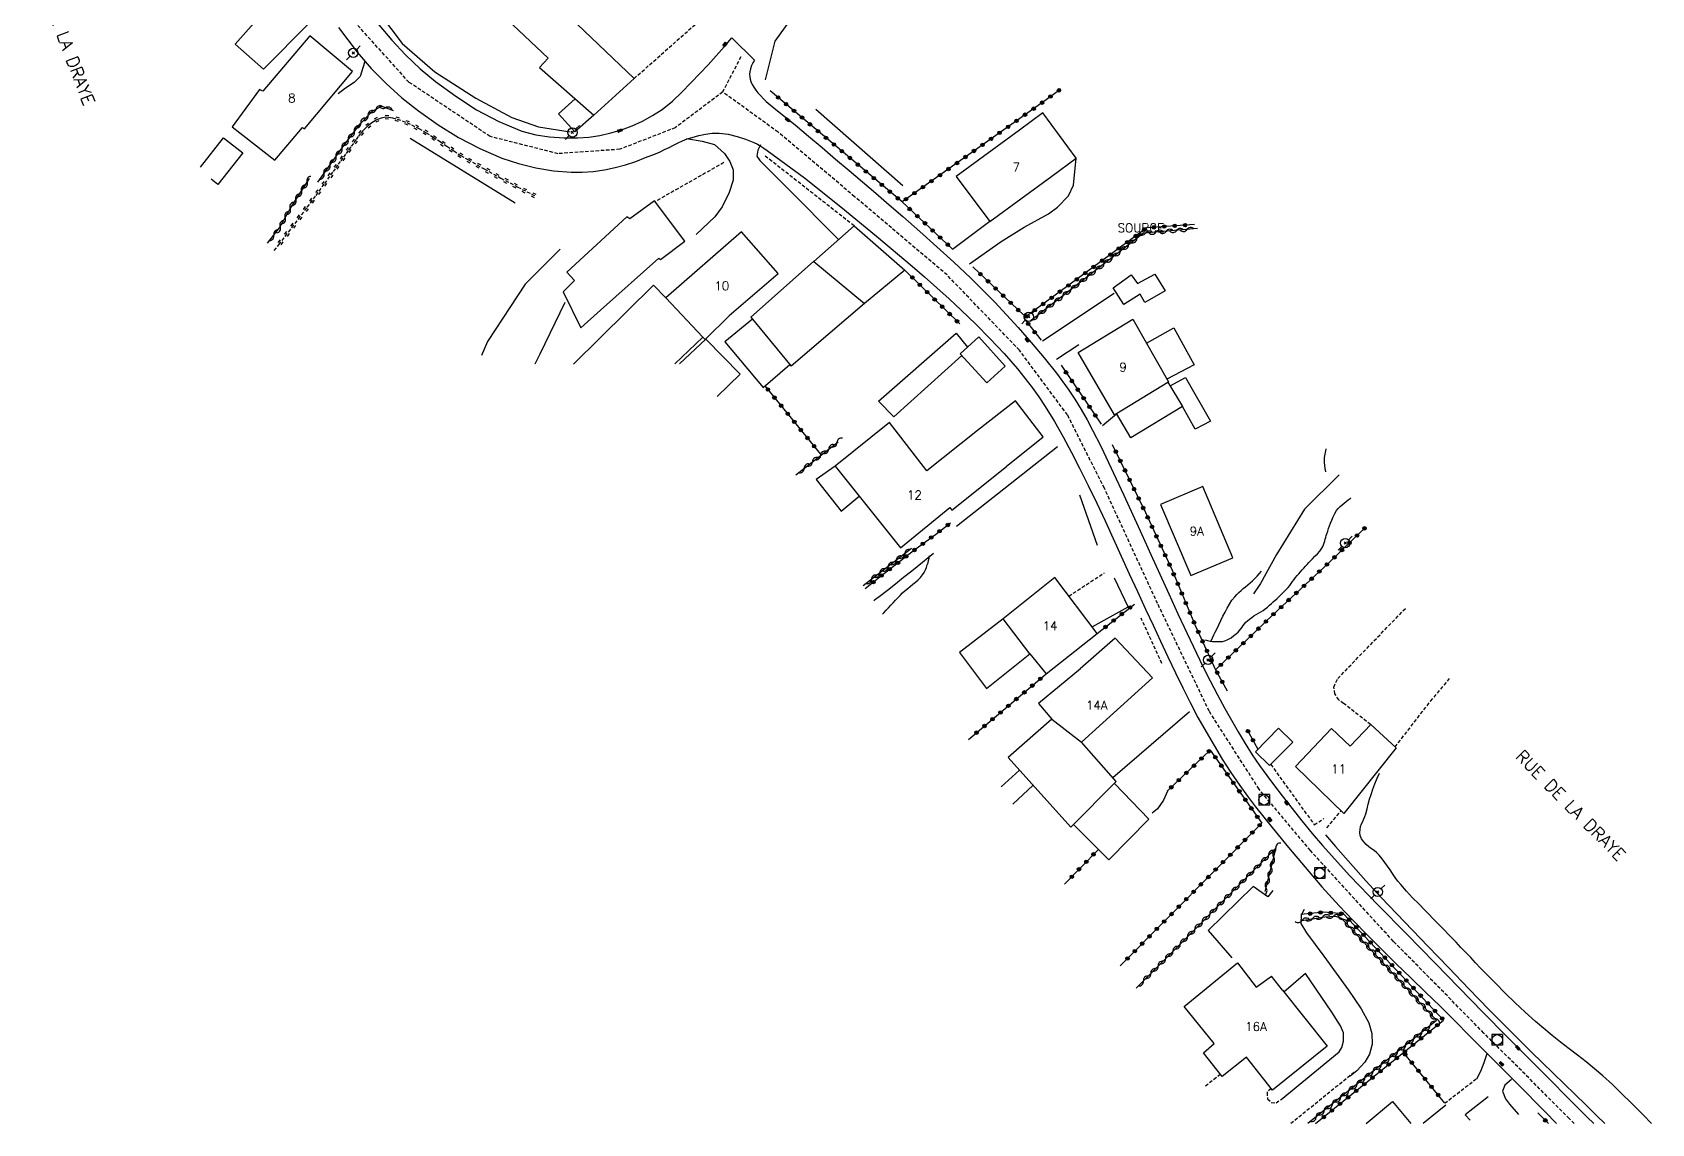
# Model space of a CAD drawing. Header units: millimetres. Extents: x 174998 to 176001, y 162000 to 163001.
# Drawn here: x 175592.8 to 175825.7, y 162000 to 162156.9 of the extents above; entities that cross this region are included whole.
import ezdxf
from ezdxf.enums import TextEntityAlignment as Align

# ---------------------------------------------------------------- set-up
doc = ezdxf.new("R2010")
doc.units = ezdxf.units.MM
doc.linetypes.add('DASHED', pattern=[0.75, 0.5, -0.25])
doc.layers.get('0').update_dxf_attribs({"linetype": 'CONTINUOUS'})
for name, color, linetype in [('W0001', 6, 'DASHED'), ('W0008', 7, 'CONTINUOUS'), ('W0017', 7, 'CONTINUOUS'), ('W0101', 7, 'CONTINUOUS'), ('W0104', 1, 'CONTINUOUS'), ('W0112', 1, 'DASHED'), ('W0211', 2, 'CONTINUOUS'), ('W0214', 2, 'CONTINUOUS'), ('W0220', 5, 'DASHED'), ('W0300', 7, 'CONTINUOUS'), ('W0303', 7, 'CONTINUOUS'), ('W0310', 3, 'CONTINUOUS'), ('W0323', 7, 'CONTINUOUS'), ('W0401', 7, 'CONTINUOUS'), ('W0420', 7, 'CONTINUOUS'), ('W0473', 7, 'CONTINUOUS'), ('W0988', 4, 'CONTINUOUS'), ('W0989', 7, 'CONTINUOUS'), ('W0991', 7, 'CONTINUOUS')]:
    doc.layers.add(name, color=color, linetype=linetype)
doc.styles.get("Standard").update_dxf_attribs({"font": 'romans.shx', "width": 0.85})

# ---------------------------------------------------------------- blocks, each defined once
blk = doc.blocks.new('T473')
for p, q in [((-0.166667, 0.166667), (0.166667, -0.166667)), ((-0.166667, -0.166667), (0.166667, 0.166667)), ((0.500001, 0.500001), (1.000002, 1.000002)), ((-1.000002, -1.000002), (-0.500001, -0.500001))]:
    blk.add_line(p, q)
blk.add_ellipse((0, 0), major_axis=(0.471405, 0.471405), ratio=1, start_param=5.4977871438, end_param=11.780972451)
blk = doc.blocks.new('T401')
for p, q in [((-0.3, 0.3), (0, 0.3)), ((-0.3, -0.25), (-0.3, 0.3)), ((-0.3, 0.15), (0, 0.15)), ((-0.3, 0), (0, 0)), ((0, 0.3), (0, -0.25)), ((-0.3, -0.15), (0, -0.15)), ((-0.3, -0.25), (-0.3, -0.3)), ((-0.3, -0.3), (0, -0.3)), ((0, -0.3), (0, -0.25))]:
    blk.add_line(p, q)
blk = doc.blocks.new('T420')
for p, q in [((0.75, 0.75), (-0.75, 0.75)), ((-0.75, 0.75), (-0.75, -0.75)), ((0.75, 0.75), (0.75, -0.75)), ((0.75, -0.75), (-0.75, -0.75))]:
    blk.add_line(p, q)
blk.add_ellipse((0, 0), major_axis=(-0.53, 0.53), ratio=1, start_param=3.926991, end_param=10.210176)
blk = doc.blocks.new('t310o')
at = {"color": 0, "linetype": 'Continuous'}
for centre, start, end in [((-0.5, 0.38), 216.8699, 323.1304), ((0.5, -0.37), 36.8699, 143.1303)]:
    blk.add_arc(centre, 0.625, start, end, dxfattribs=at)
blk = doc.blocks.new('t323o')
at = {"color": 0, "linetype": 'Continuous'}
for radius in [0.25, 0.15]:
    blk.add_circle((0, 0), radius, dxfattribs=at)
blk = doc.blocks.new('t220o')
at = {"color": 0, "linetype": 'Continuous'}
for p, q in [((-0.25, 0.25), (0.25, 0.25)), ((-0.25, -0.25), (0.25, -0.25))]:
    blk.add_line(p, q, dxfattribs=at)

msp = doc.modelspace()

# ---------------------------------------------------------------- linework, layer by layer
at = {"layer": 'W0001'}
for points in [[(175692.07, 162148.31), (175685.24, 162143.17), (175677.27, 162140.07), (175668.39, 162139.44), (175658.61, 162141.91), (175646.95, 162149.71), (175638.71, 162158.86), (175631.92, 162171)], [(175692.07, 162148.31), (175694.74, 162153.45)], [(175814.54, 162000), (175813.82, 162000.72), (175801.55, 162013.01), (175788.52, 162026.2), (175776.58, 162039.26), (175769.2, 162048.09), (175762.03, 162059.28), (175754.62, 162074.75), (175746.96, 162091.33), (175741.65, 162101.88), (175734.73, 162111.2), (175724.33, 162122), (175711.04, 162133.26), (175700.03, 162142.54), (175692.07, 162148.31)]]:
    msp.add_lwpolyline(points, dxfattribs=at)
at = {"layer": 'W0008'}
for points in [[(175642.61, 162157.98), (175644.47, 162155.77), (175646.45, 162153.66), (175648.55, 162151.66), (175650.78, 162149.81), (175653.67, 162147.7), (175656.68, 162145.75), (175659.86, 162144.05), (175663.2, 162142.7), (175665.17, 162142.17), (175667.18, 162141.85), (175669.21, 162141.71), (175671.23, 162141.71), (175672.83, 162141.82), (175674.41, 162142.06), (175675.96, 162142.42), (175677.49, 162142.88), (175679.03, 162143.45), (175680.53, 162144.13), (175681.98, 162144.91), (175683.37, 162145.81), (175684.84, 162146.97), (175686.2, 162148.27), (175687.49, 162149.62), (175688.78, 162150.97), (175689.97, 162152.22), (175691.14, 162153.49), (175692.28, 162154.79), (175693.4, 162156.1)], [(175636.79, 162157.57), (175639.5, 162154.02), (175641.51, 162151.71), (175643.65, 162149.53), (175645.92, 162147.48), (175648.32, 162145.58), (175651.13, 162143.6), (175654.06, 162141.78), (175657.12, 162140.17), (175660.3, 162138.82), (175662.72, 162138.01), (175665.19, 162137.4), (175667.71, 162136.98), (175670.25, 162136.76), (175671.86, 162136.76), (175673.46, 162136.89), (175675.05, 162137.13), (175676.62, 162137.45), (175678.1, 162137.84), (175679.55, 162138.32), (175680.98, 162138.87), (175682.4, 162139.43), (175683.06, 162139.71), (175683.71, 162140.02), (175684.36, 162140.34), (175685, 162140.67), (175685.64, 162140.99), (175686.3, 162141.29), (175686.97, 162141.56), (175687.66, 162141.79), (175688.61, 162142.05), (175689.58, 162142.25), (175690.57, 162142.37), (175691.57, 162142.38), (175692.86, 162142.23), (175694.13, 162141.93), (175695.36, 162141.53), (175696.56, 162141.05), (175697.06, 162140.81), (175697.53, 162140.53), (175697.99, 162140.22), (175698.44, 162139.91), (175703.82, 162135.96), (175709.06, 162131.82), (175714.2, 162127.57), (175719.3, 162123.27), (175721.1, 162121.74), (175722.87, 162120.17), (175724.63, 162118.58), (175726.35, 162116.95), (175728.45, 162114.91), (175730.52, 162112.83), (175732.54, 162110.7), (175734.48, 162108.49), (175735.54, 162107.19), (175736.55, 162105.85), (175737.53, 162104.48), (175738.45, 162103.08), (175739.78, 162100.92), (175741.03, 162098.71), (175742.22, 162096.47), (175743.39, 162094.22), (175744.64, 162091.72), (175745.86, 162089.2), (175747.05, 162086.67), (175748.22, 162084.14), (175749.38, 162081.59), (175750.54, 162079.05), (175751.7, 162076.51), (175752.88, 162073.98), (175753.95, 162071.68), (175755.01, 162069.38), (175756.08, 162067.09), (175757.18, 162064.81), (175758.24, 162062.66), (175759.31, 162060.52), (175760.42, 162058.4), (175761.58, 162056.31), (175762.73, 162054.35), (175763.92, 162052.41), (175765.15, 162050.5), (175766.43, 162048.62), (175767.55, 162047.06), (175768.71, 162045.54), (175769.9, 162044.04), (175771.11, 162042.55), (175773.45, 162039.69), (175775.83, 162036.85), (175778.25, 162034.06), (175780.73, 162031.31), (175782.74, 162029.19), (175784.79, 162027.09), (175786.85, 162025.02), (175788.94, 162022.98), (175791.04, 162020.94), (175793.14, 162018.9), (175795.23, 162016.86), (175797.3, 162014.8), (175799.56, 162012.54), (175801.82, 162010.29), (175804.07, 162008.03), (175806.32, 162005.77), (175810.34, 162001.69), (175812, 162000)], [(175693.4, 162156.1), (175696.65, 162152.9)], [(175696.65, 162152.9), (175696.4, 162152.51), (175696.2, 162152.1), (175696.05, 162151.66), (175695.96, 162151.21), (175695.94, 162150.86), (175695.97, 162150.51), (175696.03, 162150.17), (175696.13, 162149.84), (175696.31, 162149.4), (175696.54, 162148.98), (175696.81, 162148.58), (175697.1, 162148.21), (175698.34, 162146.93), (175699.71, 162145.78), (175701.12, 162144.7), (175702.48, 162143.6), (175704.42, 162141.95), (175706.36, 162140.31), (175708.3, 162138.67), (175710.24, 162137.04), (175712.18, 162135.4), (175714.11, 162133.75), (175716.03, 162132.09), (175717.95, 162130.42), (175720.42, 162128.25), (175722.88, 162126.06), (175725.32, 162123.84), (175727.71, 162121.57), (175729.47, 162119.84), (175731.2, 162118.08), (175732.9, 162116.28), (175734.56, 162114.45), (175736.44, 162112.3), (175738.29, 162110.11), (175740.08, 162107.88), (175741.77, 162105.57), (175742.72, 162104.14), (175743.61, 162102.68), (175744.46, 162101.19), (175745.27, 162099.69), (175746.46, 162097.39), (175747.57, 162095.05), (175748.65, 162092.7), (175749.74, 162090.35), (175751.05, 162087.52), (175752.35, 162084.68), (175753.64, 162081.83), (175754.92, 162078.98), (175756.21, 162076.14), (175757.52, 162073.3), (175758.84, 162070.47), (175760.19, 162067.65), (175761.18, 162065.64), (175762.19, 162063.64), (175763.22, 162061.65), (175764.28, 162059.68), (175765.23, 162057.99), (175766.19, 162056.31), (175767.19, 162054.64), (175768.23, 162053.01), (175769.26, 162051.5), (175770.33, 162050.03), (175771.43, 162048.58), (175772.54, 162047.14), (175773.95, 162045.32), (175775.37, 162043.51), (175776.82, 162041.72), (175778.32, 162039.97), (175782.26, 162035.64), (175786.32, 162031.42), (175790.43, 162027.26), (175794.52, 162023.08), (175797.95, 162019.56), (175801.38, 162016.04), (175804.83, 162012.54), (175808.28, 162009.05), (175809.9, 162007.42), (175811.53, 162005.8), (175813.15, 162004.18), (175814.78, 162002.56), (175816.41, 162000.94), (175817.36, 162000)]]:
    msp.add_lwpolyline(points, dxfattribs=at)
at = {"layer": 'W0017'}
for points in [[(175640.61, 162152.69), (175640.33, 162151.79), (175639.91, 162150.54), (175639.06, 162149.67), (175637.84, 162148.88), (175636.76, 162148.05)], [(175686.84, 162141.64), (175689.11, 162141.26), (175690.91, 162140.77), (175692.32, 162139.46), (175693.09, 162138.31), (175693.57, 162137.13), (175693.58, 162135.65), (175693.02, 162133.84), (175692, 162131.81), (175690.95, 162130.35), (175688.23, 162127.82)], [(175697.49, 162140.69), (175697.1, 162139.94), (175696.97, 162139.1), (175697.39, 162138.48), (175701.32, 162134.52), (175708.73, 162127.11)], [(175727.54, 162123.6), (175732.09, 162126.83), (175735.44, 162128.9), (175738.9, 162130.77), (175740.2, 162131.74), (175741.82, 162133.37), (175742.51, 162134.91), (175742.89, 162138.79)], [(175730.48, 162129.69), (175725.11, 162125.67)], [(175738.07, 162112.54), (175748.38, 162119.4)], [(175740.08, 162109.92), (175743.27, 162112.03)], [(175746.68, 162100.38), (175748.68, 162102.06)], [(175759.2, 162059.18), (175748.17, 162049.72)], [(175756.04, 162047.8), (175755.48, 162046.49), (175754.58, 162045.23), (175753.85, 162044.63)], [(175771.16, 162033.5), (175770.45, 162032.62), (175768.36, 162034.09), (175761.86, 162027.74), (175765.3, 162023.82)], [(175775.67, 162030.8), (175775.24, 162029.95), (175775.19, 162028.79), (175776.03, 162027.44), (175778.52, 162024.08), (175782.08, 162019.18), (175783.89, 162016.48), (175785, 162014.49), (175785.42, 162012.95), (175785.48, 162011.41), (175785.1, 162010), (175784.43, 162008.82), (175783.28, 162007.57), (175782.3, 162006.82)], [(175772.36, 162003.48), (175780.7, 162010.32), (175781.12, 162010.92), (175781.37, 162011.85), (175781.35, 162013.05), (175780.92, 162014.06), (175779.66, 162016.01), (175775.89, 162021.58), (175772.76, 162018.92)], [(175801.94, 162010.05), (175801.52, 162008.73), (175801.04, 162007.5), (175800.49, 162006.39)], [(175805.53, 162006.35), (175804.54, 162005.54), (175804.22, 162004.65), (175804.63, 162003.54), (175805.2, 162002.79), (175806.53, 162001.31)], [(175796.04, 162002.65), (175792.81, 162000)], [(175802.17, 162003.86), (175798.83, 162001.25), (175799.57, 162000.49)]]:
    msp.add_lwpolyline(points, dxfattribs=at)
at = {"layer": 'W0101'}
for points in [[(175653.09, 162171), (175650.88, 162168.64), (175655.93, 162163.6), (175666.98, 162153.16), (175665.71, 162151.81), (175673.52, 162144.97), (175679.31, 162150.23)], [(175630.41, 162164.7), (175621.93, 162155.19), (175626.04, 162151.57), (175632.62, 162158.27), (175631.17, 162159.98), (175632.83, 162161.52)], [(175671.13, 162158.07), (175671.13, 162158.06), (175679.31, 162150.23)], [(175632.7, 162156.4), (175625.92, 162148.41), (175625.45, 162148.65), (175621.52, 162143.32), (175627.65, 162138.49), (175631.63, 162143.2), (175631.92, 162143), (175638.82, 162151.25)], [(175638.82, 162151.25), (175632.7, 162156.4)], [(175689.2, 162113.08), (175689.54, 162112.72), (175693.03, 162116.17), (175693.02, 162116.17), (175700.03, 162122.2), (175694.76, 162128.19), (175683.88, 162118.7), (175683.88, 162118.7)], [(175683.88, 162118.7), (175689.2, 162113.08)], [(175748.71, 162102.09), (175748.68, 162102.06), (175748.39, 162101.89), (175743.17, 162110.88), (175751.07, 162115.63)], [(175751.07, 162115.63), (175756.17, 162106.66), (175756.08, 162106.6)], [(175748.71, 162102.09), (175756.08, 162106.6)], [(175725.04, 162088.21), (175732.87, 162094.46), (175732.85, 162094.46), (175738.15, 162098.71), (175734.19, 162103.89), (175728.72, 162099.65), (175721.44, 162093.83), (175721.43, 162093.83), (175716.07, 162100.81), (175708.22, 162094.54), (175717.62, 162082.76)], [(175717.62, 162082.76), (175724.74, 162088.59), (175724.74, 162088.58), (175725.04, 162088.21)], [(175745.94, 162070.47), (175739.82, 162078.5), (175732.42, 162072.58), (175732.42, 162072.58)], [(175736.24, 162067.53), (175732.42, 162072.58)], [(175736.24, 162067.53), (175738.58, 162064.65), (175745.94, 162070.47)], [(175743.65, 162054.85), (175753.86, 162064.1), (175748.51, 162069.81), (175743.49, 162065.39), (175743.5, 162065.39), (175737.48, 162060.4), (175739.39, 162058.15)], [(175739.39, 162058.15), (175743.65, 162054.85)], [(175772.56, 162019.17), (175779.01, 162011.11), (175771.14, 162004.81), (175767.38, 162009.57), (175763.89, 162006.79), (175761.22, 162010.17), (175762.75, 162011.51), (175758.45, 162016.85), (175766.09, 162023.09), (175768.8, 162019.63), (175770.97, 162021.18)], [(175772.56, 162019.17), (175772.55, 162019.2), (175770.97, 162021.18)], [(175784.6, 162000), (175788.39, 162003.17), (175791.03, 162000)]]:
    msp.add_lwpolyline(points, dxfattribs=at)
for points in [[(175730.48, 162129.69), (175739.38, 162136.21), (175742.89, 162138.79), (175738.11, 162145.29), (175734.73, 162142.83), (175725.65, 162136.15)], [(175755.05, 162089.01), (175759.37, 162078.78), (175765.45, 162081.35), (175761.13, 162091.57), (175755.05, 162089.01)], [(175781.38, 162044.59), (175774.44, 162051.35), (175779.64, 162056.8), (175782.3, 162054.25), (175785.27, 162057.38), (175788.91, 162054.03)]]:
    msp.add_lwpolyline(points, close=True, dxfattribs=at)
at = {"layer": 'W0104'}
for points in [[(175673.52, 162144.97), (175670.8, 162142.58), (175668.43, 162145.17), (175670.85, 162147.31)], [(175616.99, 162137.49), (175620.29, 162141.7), (175623.04, 162139.55)], [(175623.04, 162139.55), (175619.47, 162135), (175618.5, 162135.76)], [(175710.96, 162129.07), (175705.15, 162123.94), (175705.14, 162123.94), (175696.09, 162115.93), (175701.89, 162108.91)], [(175710.96, 162129.07), (175718.27, 162122.69)], [(175705.15, 162123.94), (175712.48, 162117.92)], [(175718.27, 162122.69), (175712.48, 162117.92), (175712.48, 162117.92), (175701.89, 162108.91)], [(175670.61, 162109.18), (175682.13, 162120.54)], [(175683.88, 162118.7), (175682.13, 162120.54)], [(175696.33, 162115.64), (175692.38, 162112.39), (175697.88, 162105.83), (175701.7, 162109.13)], [(175753.02, 162112.21), (175756.94, 162114.42), (175759.86, 162109.08), (175755.96, 162107.03)], [(175689.2, 162113.08), (175685.18, 162109.22)], [(175691.25, 162104.55), (175694.56, 162107.73), (175689.63, 162112.76), (175685.86, 162109.23)], [(175726.48, 162110.41), (175716.66, 162101.63), (175714.47, 162103.87), (175725.64, 162113.65), (175727.28, 162111.61)], [(175756.4, 162106.06), (175758.64, 162107.26), (175762.24, 162101), (175760.03, 162099.85), (175758.2, 162103.08)], [(175756.08, 162106.6), (175758.2, 162103.08), (175750.76, 162098.57), (175748.71, 162102.09)], [(175708.22, 162094.54), (175705.49, 162092.58), (175709.08, 162088.03), (175711.68, 162090.21)], [(175732.42, 162072.58), (175726.13, 162067.74), (175730.01, 162062.53), (175736.23, 162067.52), (175736.24, 162067.53)], [(175739.39, 162058.15), (175733.1, 162052.64), (175742.14, 162042.61), (175748.66, 162049.16), (175743.65, 162054.85)], [(175734.73, 162050.83), (175732.09, 162048.42)], [(175733.79, 162045.94), (175736.71, 162048.64)], [(175748.4, 162048.9), (175753.36, 162043.78), (175747.62, 162037.9), (175742.51, 162042.98)]]:
    msp.add_lwpolyline(points, dxfattribs=at)
for points in [[(175682.27, 162132.68), (175678.7, 162130.06), (175678.3, 162130.37), (175669.63, 162122.41), (175670.75, 162121.2), (175669.14, 162119.58), (175671.68, 162114.42), (175674.51, 162116.95), (175682.88, 162124.44), (175683.14, 162124.24), (175686.61, 162126.88)], [(175755.69, 162119.7), (175752.78, 162118.05), (175752.11, 162119.24), (175749.74, 162117.74), (175748.23, 162120.15), (175750.81, 162122), (175751.74, 162120.76), (175754.19, 162122.1)], [(175730.04, 162106.48), (175726.24, 162110.67), (175728.91, 162113.09), (175732.71, 162108.89)], [(175772.02, 162056.83), (175768.7, 162053.44), (175770.71, 162051.46), (175774.04, 162054.86)]]:
    msp.add_lwpolyline(points, close=True, dxfattribs=at)
at = {"layer": 'W0112'}
for points in [[(175679.31, 162150.23), (175691.28, 162160.84)], [(175692.21, 162138.15), (175682.36, 162132.56)], [(175710.96, 162129.07), (175698.14, 162139.13)], [(175741.85, 162075.83), (175746.97, 162079.2)], [(175785.25, 162057.36), (175781.37, 162060.4), (175780.67, 162060.9), (175780.12, 162061.77), (175779.94, 162062.76), (175780.52, 162063.99), (175790.28, 162074.09)], [(175755.23, 162066.15), (175752.24, 162072.66)], [(175788.77, 162054.15), (175793.88, 162060.75), (175796.61, 162063.98)], [(175770.88, 162051.64), (175777.15, 162042.95), (175778.52, 162043.86)], [(175778.94, 162042.53), (175780.99, 162044.97)], [(175763.64, 162007.1), (175761.5, 162005.36)], [(175782.89, 162007.37), (175773.79, 162000)], [(175770.95, 162005.05), (175770.35, 162004.51), (175770.42, 162003.58), (175770.96, 162003.05), (175771.65, 162002.97), (175772.36, 162003.45)], [(175800.44, 162006.39), (175795.99, 162002.95)]]:
    msp.add_lwpolyline(points, dxfattribs=at)
at = {"layer": 'W0211'}
for points in [[(175761.43, 162069.53), (175761.79, 162069.44), (175762.16, 162069.37), (175762.52, 162069.32), (175762.89, 162069.3), (175763.24, 162069.29), (175763.58, 162069.3), (175763.93, 162069.33), (175764.27, 162069.42), (175764.73, 162069.61), (175765.17, 162069.86), (175765.58, 162070.15), (175765.97, 162070.46), (175766.19, 162070.67), (175766.39, 162070.89), (175766.58, 162071.13), (175766.75, 162071.37), (175766.93, 162071.62), (175767.12, 162071.85), (175767.31, 162072.08), (175767.53, 162072.29), (175767.83, 162072.54), (175768.14, 162072.77), (175768.47, 162072.98), (175768.8, 162073.18), (175769.13, 162073.38), (175769.46, 162073.58), (175769.79, 162073.79), (175770.1, 162074.02), (175770.4, 162074.26), (175770.69, 162074.51), (175770.97, 162074.77), (175771.25, 162075.03), (175771.74, 162075.46), (175772.22, 162075.9), (175772.69, 162076.34), (175773.15, 162076.81), (175773.38, 162077.07), (175773.61, 162077.35), (175773.82, 162077.64), (175774.03, 162077.92), (175774.24, 162078.21), (175774.46, 162078.5), (175774.67, 162078.78), (175774.9, 162079.05), (175775.14, 162079.33), (175775.38, 162079.6), (175775.63, 162079.87), (175775.88, 162080.13), (175776.13, 162080.39), (175776.38, 162080.66), (175776.62, 162080.92), (175776.87, 162081.19), (175777.22, 162081.56), (175777.59, 162081.92), (175777.95, 162082.3), (175778.24, 162082.72), (175778.37, 162082.96), (175778.48, 162083.22), (175778.57, 162083.48), (175778.65, 162083.74), (175778.72, 162084), (175778.79, 162084.27), (175778.87, 162084.53), (175778.95, 162084.79), (175779.08, 162085.17), (175779.21, 162085.55), (175779.35, 162085.93), (175779.5, 162086.3), (175779.68, 162086.77), (175779.87, 162087.24), (175780.08, 162087.71), (175780.36, 162088.14), (175780.6, 162088.43), (175780.86, 162088.7), (175781.14, 162088.96), (175781.42, 162089.2), (175781.72, 162089.43), (175782.01, 162089.66), (175782.3, 162089.89), (175782.38, 162089.96)], [(175722.38, 162081.96), (175721.61, 162081.32), (175720.82, 162080.68), (175720.04, 162080.05), (175719.26, 162079.42), (175718.09, 162078.49), (175716.92, 162077.57), (175715.75, 162076.65), (175714.57, 162075.74), (175713.9, 162075.23), (175713.78, 162075.14)], [(175825.66, 162000), (175825.37, 162000.3), (175824.71, 162000.97), (175824.05, 162001.64), (175822.72, 162002.97), (175821.38, 162004.3), (175820.02, 162005.61), (175818.62, 162006.88), (175817.45, 162007.89), (175816.24, 162008.87), (175815.02, 162009.83), (175813.8, 162010.77), (175812.57, 162011.72), (175811.35, 162012.68), (175810.14, 162013.65), (175808.96, 162014.66), (175807.48, 162016), (175806.03, 162017.37), (175804.61, 162018.77), (175803.19, 162020.18), (175802.47, 162020.9), (175801.76, 162021.64), (175801.05, 162022.37), (175800.35, 162023.11), (175799.65, 162023.86), (175798.94, 162024.6), (175798.24, 162025.34), (175797.53, 162026.07), (175796.97, 162026.65), (175796.41, 162027.22), (175795.85, 162027.8), (175795.29, 162028.37), (175794.73, 162028.94), (175794.17, 162029.51), (175793.61, 162030.09), (175793.05, 162030.67), (175792.17, 162031.58), (175791.29, 162032.48), (175790.42, 162033.4), (175789.59, 162034.36), (175789.18, 162034.87), (175788.79, 162035.4), (175788.41, 162035.94), (175788.04, 162036.48), (175787.67, 162037.02), (175787.3, 162037.56), (175786.9, 162038.08), (175786.49, 162038.59), (175786.15, 162038.94), (175785.78, 162039.24), (175785.38, 162039.52), (175785, 162039.8), (175784.61, 162040.13), (175784.25, 162040.5), (175783.95, 162040.93), (175783.76, 162041.42), (175783.69, 162041.85), (175783.72, 162042.28), (175783.81, 162042.69), (175783.95, 162043.08), (175784.11, 162043.44), (175784.28, 162043.8), (175784.43, 162044.16), (175784.55, 162044.53), (175784.73, 162045.23), (175784.91, 162045.93), (175785.1, 162046.63), (175785.31, 162047.32), (175785.58, 162048.1), (175785.86, 162048.87), (175786.17, 162049.64), (175786.5, 162050.4)]]:
    msp.add_lwpolyline(points, dxfattribs=at)
at = {"layer": 'W0214'}
for points in [[(175778.81, 162097.03), (175778.81, 162096.98), (175778.76, 162096.74), (175778.7, 162096.5), (175778.66, 162096.25), (175778.61, 162096.01), (175778.58, 162095.76), (175778.57, 162095.51), (175778.57, 162095.06), (175778.6, 162094.61), (175778.66, 162094.16), (175778.75, 162093.72)], [(175715.06, 162073.26), (175715.25, 162073.45), (175715.58, 162073.81), (175715.92, 162074.16), (175716.25, 162074.52), (175716.58, 162074.88), (175716.92, 162075.24), (175717.26, 162075.59), (175717.6, 162075.94), (175717.94, 162076.29), (175718.3, 162076.62), (175718.67, 162076.93), (175719.05, 162077.23), (175719.43, 162077.54), (175719.81, 162077.85), (175720.17, 162078.18), (175720.51, 162078.53), (175720.82, 162078.91), (175721.04, 162079.24), (175721.21, 162079.59), (175721.36, 162079.95), (175721.49, 162080.32), (175721.6, 162080.64), (175721.68, 162080.97), (175721.75, 162081.31), (175721.79, 162081.64)], [(175762.31, 162069.39), (175762.5, 162069.82), (175762.71, 162070.25), (175762.91, 162070.67), (175763.11, 162071.1), (175763.41, 162071.71), (175763.7, 162072.32), (175764, 162072.93), (175764.32, 162073.53), (175764.63, 162074.1), (175764.96, 162074.67), (175765.31, 162075.23), (175765.7, 162075.75), (175765.99, 162076.07), (175766.3, 162076.37), (175766.62, 162076.65), (175766.94, 162076.92), (175767.27, 162077.19), (175767.6, 162077.46), (175767.93, 162077.74), (175768.24, 162078.02), (175768.58, 162078.36), (175768.91, 162078.7), (175769.24, 162079.05), (175769.56, 162079.4)], [(175778.75, 162041.53), (175780.19, 162039.86), (175781.63, 162038.19), (175783.1, 162036.54), (175784.58, 162034.91), (175786.78, 162032.52), (175789.02, 162030.15), (175791.26, 162027.8), (175793.51, 162025.46), (175796.43, 162022.42), (175799.36, 162019.38), (175802.3, 162016.37), (175805.26, 162013.37), (175806.81, 162011.83), (175808.37, 162010.29), (175809.94, 162008.77), (175811.51, 162007.25), (175813.09, 162005.73), (175814.66, 162004.2), (175816.22, 162002.68), (175817.78, 162001.14), (175818.92, 162000)]]:
    msp.add_lwpolyline(points, dxfattribs=at)
at = {"layer": 'W0220'}
msp.add_lwpolyline([(175627.57, 162125.53), (175628.23, 162126.36), (175629.65, 162128.2), (175631.06, 162130.05), (175632.33, 162131.74), (175633.59, 162133.44), (175634.83, 162135.15), (175636.08, 162136.87), (175636.45, 162137.39), (175636.83, 162137.91), (175637.2, 162138.43), (175637.57, 162138.96), (175637.94, 162139.48), (175638.32, 162140), (175638.7, 162140.52), (175639.08, 162141.04), (175639.4, 162141.49), (175639.73, 162141.94), (175640.07, 162142.39), (175640.43, 162142.81), (175640.76, 162143.16), (175641.1, 162143.49), (175641.47, 162143.81), (175641.86, 162144.08), (175642.22, 162144.29), (175642.59, 162144.47), (175642.98, 162144.61), (175643.38, 162144.7), (175643.68, 162144.72), (175643.98, 162144.7), (175644.28, 162144.65), (175644.57, 162144.59), (175645.27, 162144.41), (175645.97, 162144.18), (175646.65, 162143.91), (175647.31, 162143.6), (175648.37, 162143.05), (175649.41, 162142.46), (175650.42, 162141.82), (175651.41, 162141.17), (175652.4, 162140.5), (175653.39, 162139.84), (175654.39, 162139.2), (175655.41, 162138.59), (175657.78, 162137.24), (175660.17, 162135.93), (175662.58, 162134.65), (175665.01, 162133.41)], dxfattribs=at)
at = {"layer": 'W0300'}
for points in [[(175698.22, 162150.08), (175699.63, 162155.61), (175703.43, 162160.92), (175711.73, 162171)], [(175641.23, 162161.63), (175645.99, 162155.27), (175650.69, 162151.23), (175656.55, 162147.44), (175661.73, 162144.64), (175665.59, 162143.28), (175670.14, 162142.59)], [(175717.97, 162134.82), (175705.47, 162145.79)], [(175662.2, 162132.31), (175647.12, 162141.64)], [(175668.7, 162125.69), (175663.67, 162120.67), (175658.24, 162112.45), (175657.38, 162110.41)], [(175780.71, 162093.27), (175775.74, 162088.33), (175771.7, 162081.83), (175769.4, 162077.63), (175768.4, 162076.17)]]:
    msp.add_lwpolyline(points, dxfattribs=at)
at = {"layer": 'W0303'}
for points in [[(175669.36, 162118.03), (175665.78, 162110.62), (175665.06, 162109.19)], [(175740.21, 162097.3), (175725.68, 162085.83)], [(175745.95, 162083.12), (175743.42, 162090.35)], [(175745.22, 162071.42), (175750.39, 162074.29), (175748.42, 162078.41)]]:
    msp.add_lwpolyline(points, dxfattribs=at)
at = {"layer": 'W0310'}
for points in [[(175633.84, 162135.34), (175637.6, 162140.61), (175639.91, 162143.74), (175641.74, 162145.61), (175643.03, 162146.25), (175644.68, 162145.65)], [(175626.58, 162126.57), (175628.35, 162128.77), (175629.89, 162131.61), (175632.66, 162135.89)], [(175760.33, 162128.67), (175752.59, 162128), (175736.22, 162115.3)], [(175702.59, 162093.28), (175708.65, 162098.02)], [(175719.24, 162082.69), (175712.28, 162077.33)], [(175770.09, 162033.36), (175771.67, 162039.67), (175751.51, 162019.45)], [(175775.34, 162029.21), (175778.65, 162029.74), (175780.21, 162029.8), (175781.07, 162029.53), (175794.7, 162014.81), (175776.23, 162000)]]:
    msp.add_lwpolyline(points, dxfattribs=at)
at = {"layer": 'W0323'}
for points in [[(175740.68, 162148.74), (175738.26, 162146.95), (175717.87, 162132.5), (175698.89, 162148.49)], [(175725.13, 162125.72), (175717.87, 162132.5)], [(175759.9, 162129.27), (175753.06, 162128.77), (175735.36, 162115.78), (175737.86, 162112.62)], [(175728.04, 162123.15), (175735.41, 162116.17)], [(175718.27, 162122.69), (175726.16, 162114.96)], [(175740.73, 162109.05), (175746.51, 162100.55)], [(175698.14, 162106.06), (175706.15, 162096.23)], [(175748.1, 162097.65), (175752.86, 162087.87), (175756.69, 162079.55), (175760.08, 162071.51), (175762.96, 162065.24)], [(175712.57, 162076.91), (175714.45, 162078.44), (175719.71, 162082.52), (175722.65, 162084.7), (175724.83, 162086.35)], [(175784.53, 162085.72), (175782.64, 162083.92), (175779.23, 162080.63), (175771.18, 162073.14), (175762.96, 162065.24), (175764.63, 162062.2)], [(175745.94, 162070.47), (175751.3, 162074.7)], [(175727.42, 162055.23), (175738.58, 162064.65)], [(175769.05, 162053.8), (175767.47, 162056.68)], [(175756, 162047.79), (175762.19, 162053.7), (175769.58, 162043.19), (175749.22, 162022.67)], [(175746.09, 162039.42), (175741.22, 162034.41)], [(175777.34, 162000), (175795.75, 162014.88), (175781.37, 162030.17), (175778.49, 162030.39), (175775.22, 162030.05)], [(175795.91, 162002.95), (175789.98, 162010.22)], [(175810.83, 162000), (175809.31, 162001.54)]]:
    msp.add_lwpolyline(points, dxfattribs=at)

# ---------------------------------------------------------------- block references
at = {"layer": 'W0220'}
for p, rotation in [((175642.33, 162144.34), 26.11071926701115), ((175643.77, 162144.72), 355.8717013934063), ((175645.23, 162144.42), 345.3729501330463), ((175646.64, 162143.91), 338.2454074822255), ((175640.08, 162142.4), 49.24409573965291), ((175641.1, 162143.49), 40.54615531970276), ((175647.99, 162143.25), 332.7077521662272), ((175649.3, 162142.52), 329.994237127268), ((175650.57, 162141.72), 326.5906759003644), ((175638.3, 162139.98), 54.3647751167068), ((175639.19, 162141.19), 54.02124526849922), ((175651.82, 162140.89), 326.053640007682), ((175653.07, 162140.06), 326.3460575115134), ((175654.33, 162139.24), 327.3206910571168), ((175636.56, 162137.54), 54.40515871298613), ((175637.43, 162138.76), 54.62246459849677), ((175655.61, 162138.47), 330.3710408716153), ((175656.92, 162137.73), 330.3710408716153), ((175658.23, 162137), 331.2214008586839), ((175634.8, 162135.11), 53.90574190171539), ((175635.68, 162136.32), 53.98532094371554), ((175659.54, 162136.27), 331.2214008586839), ((175660.86, 162135.56), 332.0717594101599), ((175662.19, 162134.86), 332.0717594101599), ((175633.03, 162132.69), 53.63033930006124), ((175633.92, 162133.9), 53.90574190171539), ((175663.52, 162134.17), 332.9221165266215), ((175664.85, 162133.49), 332.9221165266215), ((175631.24, 162130.28), 53.1591318874421), ((175632.14, 162131.48), 53.1591318874421), ((175629.42, 162127.9), 52.17357972726332), ((175630.33, 162129.09), 52.62601398392306), ((175628.5, 162126.71), 52.17357972726332)]:
    msp.add_blockref('t220o', p, dxfattribs=dict(at, rotation=rotation))
at = {"layer": 'W0310'}
for p, rotation in [((175642.21, 162145.84), 26.36974558876032), ((175643.58, 162146.05), 339.9833822786037), ((175640.01, 162143.84), 45.69737158662772), ((175641.06, 162144.91), 45.69737158662772), ((175638.21, 162141.44), 53.48034187938248), ((175639.1, 162142.64), 53.48034187938248), ((175636.45, 162139), 54.56113633183424), ((175637.32, 162140.23), 54.56113633183424), ((175634.71, 162136.56), 54.56113633183424), ((175635.58, 162137.78), 54.56113633183424), ((175631.49, 162134.08), 57.11361568447708), ((175632.31, 162135.34), 57.11361568447708), ((175629.87, 162131.56), 61.46603287426939), ((175630.68, 162132.82), 57.11361568447708), ((175629.15, 162130.24), 61.46603287426939), ((175627.52, 162127.74), 51.07397887459515), ((175628.43, 162128.93), 61.46603287426939), ((175751.62, 162127.25), 217.8005417836478), ((175752.87, 162128.02), 184.98048672567), ((175754.36, 162128.15), 184.98048672567), ((175755.86, 162128.28), 184.98048672567), ((175757.35, 162128.41), 184.98048672567), ((175758.84, 162128.54), 184.98048672567), ((175748.07, 162124.49), 217.8005417836478), ((175749.25, 162125.41), 217.8005417836478), ((175750.44, 162126.33), 217.8005417836478), ((175745.7, 162122.65), 217.8005417836478), ((175746.88, 162123.57), 217.8005417836478), ((175742.14, 162119.89), 217.8005417836478), ((175743.33, 162120.81), 217.8005417836478), ((175744.51, 162121.73), 217.8005417836478), ((175739.77, 162118.06), 217.8005417836478), ((175740.96, 162118.98), 217.8005417836478), ((175737.4, 162116.22), 217.8005417836478), ((175738.59, 162117.14), 217.8005417836478), ((175707.32, 162096.98), 38.07767400344152), ((175708.5, 162097.9), 38.07767400344152), ((175704.96, 162095.13), 38.07767400344152), ((175706.14, 162096.05), 38.07767400344152), ((175703.78, 162094.2), 38.07767400344152), ((175717.03, 162080.99), 217.5780930949381), ((175718.22, 162081.9), 217.5780930949381), ((175713.47, 162078.25), 217.5780930949381), ((175714.65, 162079.16), 217.5780930949381), ((175715.84, 162080.07), 217.5780930949381), ((175770.57, 162038.57), 225.0816225151748), ((175771.63, 162039.63), 225.0816225151748), ((175771.31, 162038.26), 75.97871068742494), ((175768.45, 162036.45), 225.0816225151748), ((175769.51, 162037.51), 225.0816225151748), ((175770.95, 162036.8), 75.97871068742494), ((175766.34, 162034.32), 225.0816225151748), ((175767.39, 162035.38), 225.0816225151748), ((175770.22, 162033.89), 75.97871068742494), ((175770.59, 162035.35), 75.97871068742494), ((175764.22, 162032.2), 225.0816225151748), ((175765.28, 162033.26), 225.0816225151748), ((175761.04, 162029.01), 225.0816225151748), ((175762.1, 162030.07), 225.0816225151748), ((175763.16, 162031.13), 225.0816225151748), ((175776.88, 162029.46), 9.11932198269524), ((175778.36, 162029.7), 9.11932198269524), ((175779.86, 162029.78), 2.016623874360293), ((175781.24, 162029.35), 312.7942974023244), ((175758.92, 162026.89), 225.0816225151748), ((175759.98, 162027.95), 225.0816225151748), ((175775.4, 162029.22), 9.11932198269524), ((175782.26, 162028.25), 312.7942974023244), ((175783.28, 162027.15), 312.7942974023244), ((175756.8, 162024.76), 225.0816225151748), ((175757.86, 162025.82), 225.0816225151748), ((175784.3, 162026.05), 312.7942974023244), ((175785.32, 162024.95), 312.7942974023244), ((175754.68, 162022.64), 225.0816225151748), ((175755.74, 162023.7), 225.0816225151748), ((175786.34, 162023.85), 312.7942974023244), ((175787.35, 162022.75), 312.7942974023244), ((175752.57, 162020.51), 225.0816225151748), ((175753.63, 162021.58), 225.0816225151748), ((175788.37, 162021.65), 312.7942974023244), ((175789.39, 162020.55), 312.7942974023244), ((175790.41, 162019.45), 312.7942974023244), ((175791.43, 162018.35), 312.7942974023244), ((175792.45, 162017.25), 312.7942974023244), ((175793.47, 162016.15), 312.7942974023244), ((175794.49, 162015.04), 312.7942974023244), ((175792.61, 162013.13), 218.7126262043108), ((175793.78, 162014.07), 218.7126262043108), ((175790.27, 162011.26), 218.7126262043108), ((175791.44, 162012.2), 218.7126262043108), ((175786.76, 162008.44), 218.7126262043108), ((175787.93, 162009.38), 218.7126262043108), ((175789.1, 162010.32), 218.7126262043108), ((175784.42, 162006.57), 218.7126262043108), ((175785.59, 162007.5), 218.7126262043108), ((175780.91, 162003.75), 218.7126262043108), ((175782.08, 162004.69), 218.7126262043108), ((175783.25, 162005.63), 218.7126262043108), ((175778.57, 162001.88), 218.7126262043108), ((175779.74, 162002.81), 218.7126262043108), ((175777.4, 162000.94), 218.7126262043108)]:
    msp.add_blockref('t310o', p, dxfattribs=dict(at, rotation=rotation))
at = {"layer": 'W0323'}
for p, rotation in [((175740.42, 162148.54), 216.3072389462398), ((175700.03, 162147.53), 139.8817134247771), ((175701.18, 162146.56), 139.8817134247771), ((175736.78, 162145.91), 215.3343613273085), ((175738, 162146.77), 215.3343613273085), ((175739.21, 162147.66), 216.3072389462398), ((175702.33, 162145.59), 139.8817134247771), ((175703.48, 162144.63), 139.8817134247771), ((175704.62, 162143.66), 139.8817134247771), ((175734.33, 162144.17), 215.3343613273085), ((175735.55, 162145.04), 215.3343613273085), ((175705.77, 162142.69), 139.8817134247771), ((175706.92, 162141.73), 139.8817134247771), ((175730.66, 162141.57), 215.3343613273085), ((175731.88, 162142.44), 215.3343613273085), ((175733.11, 162143.3), 215.3343613273085), ((175708.06, 162140.76), 139.8817134247771), ((175709.21, 162139.79), 139.8817134247771), ((175726.99, 162138.97), 215.3343613273085), ((175728.21, 162139.83), 215.3343613273085), ((175729.44, 162140.7), 215.3343613273085), ((175710.36, 162138.83), 139.8817134247771), ((175711.5, 162137.86), 139.8817134247771), ((175712.65, 162136.89), 139.8817134247771), ((175724.54, 162137.23), 215.3343613273085), ((175725.76, 162138.1), 215.3343613273085), ((175713.8, 162135.93), 139.8817134247771), ((175714.95, 162134.96), 139.8817134247771), ((175720.87, 162134.63), 215.3343613273085), ((175722.09, 162135.5), 215.3343613273085), ((175723.32, 162136.36), 215.3343613273085), ((175716.09, 162133.99), 139.8817134247771), ((175717.24, 162133.03), 139.8817134247771), ((175718.42, 162132.89), 215.3343613273085), ((175719.65, 162133.76), 215.3343613273085), ((175718.96, 162131.48), 136.949637614453), ((175720.06, 162130.45), 136.949637614453), ((175721.16, 162129.43), 136.949637614453), ((175722.25, 162128.4), 136.949637614453), ((175723.35, 162127.38), 136.949637614453), ((175751.46, 162127.6), 216.2963431618149), ((175752.67, 162128.49), 216.2963431618149), ((175754.07, 162128.85), 184.1501941870895), ((175755.57, 162128.96), 184.1501941870895), ((175757.07, 162129.06), 184.1501941870895), ((175758.56, 162129.17), 184.1501941870895), ((175724.44, 162126.36), 136.949637614453), ((175749.04, 162125.82), 216.2963431618149), ((175750.25, 162126.71), 216.2963431618149), ((175745.42, 162123.16), 216.2963431618149), ((175746.63, 162124.05), 216.2963431618149), ((175747.84, 162124.93), 216.2963431618149), ((175719.34, 162121.64), 315.5719854521558), ((175720.41, 162120.59), 315.5719854521558), ((175729.13, 162122.12), 316.5246531106416), ((175730.22, 162121.09), 316.5246531106416), ((175741.79, 162120.5), 216.2963431618149), ((175743, 162121.38), 216.2963431618149), ((175744.21, 162122.27), 216.2963431618149), ((175721.48, 162119.54), 315.5719854521558), ((175722.55, 162118.49), 315.5719854521558), ((175731.31, 162120.05), 316.5246531106416), ((175732.4, 162119.02), 316.5246531106416), ((175733.49, 162117.99), 316.5246531106416), ((175739.37, 162118.72), 216.2963431618149), ((175740.58, 162119.61), 216.2963431618149), ((175723.62, 162117.44), 315.5719854521558), ((175724.7, 162116.39), 315.5719854521558), ((175734.57, 162116.96), 316.5246531106416), ((175735.75, 162116.06), 216.2963431618149), ((175736.95, 162116.94), 216.2963431618149), ((175738.16, 162117.83), 216.2963431618149), ((175725.77, 162115.34), 315.5719854521558), ((175736, 162114.97), 308.3665559524073), ((175736.93, 162113.79), 308.3665559524073), ((175741.44, 162108), 304.2188367269911), ((175742.29, 162106.76), 304.2188367269911), ((175698.57, 162105.54), 309.1778098102488), ((175699.52, 162104.37), 309.1778098102488), ((175743.13, 162105.52), 304.2188367269911), ((175743.97, 162104.28), 304.2188367269911), ((175700.47, 162103.21), 309.1778098102488), ((175701.42, 162102.05), 309.1778098102488), ((175744.82, 162103.04), 304.2188367269911), ((175745.66, 162101.8), 304.2188367269911), ((175702.36, 162100.88), 309.1778098102488), ((175703.31, 162099.72), 309.1778098102488), ((175704.26, 162098.56), 309.1778098102488), ((175705.21, 162097.4), 309.1778098102488), ((175748.61, 162096.61), 295.9285885496832), ((175749.26, 162095.26), 295.9285885496832), ((175749.92, 162093.91), 295.9285885496832), ((175750.58, 162092.56), 295.9285885496832), ((175751.23, 162091.21), 295.9285885496832), ((175751.89, 162089.86), 295.9285885496832), ((175752.54, 162088.51), 295.9285885496832), ((175724.45, 162086.06), 37.06676079687519), ((175753.19, 162087.16), 294.7480784348879), ((175753.81, 162085.79), 294.7480784348879), ((175784.37, 162085.58), 223.8099215133221), ((175720.85, 162083.36), 36.6473361028356), ((175722.05, 162084.26), 36.6473361028356), ((175723.25, 162085.16), 37.06676079687519), ((175754.44, 162084.43), 294.7480784348879), ((175755.07, 162083.07), 294.7480784348879), ((175782.21, 162083.5), 223.9490543612496), ((175783.29, 162084.54), 223.8099215133221), ((175718.46, 162081.55), 37.8010205435865), ((175719.65, 162082.47), 37.8010205435865), ((175755.7, 162081.71), 294.7480784348879), ((175780.05, 162081.42), 223.9490543612496), ((175781.13, 162082.46), 223.9490543612496), ((175714.9, 162078.79), 37.8010205435865), ((175716.09, 162079.71), 37.8010205435865), ((175717.27, 162080.63), 37.8010205435865), ((175756.32, 162080.35), 294.7480784348879), ((175756.93, 162078.97), 292.8588212103847), ((175777.87, 162079.36), 222.9209168994883), ((175778.97, 162080.38), 222.9209168994883), ((175713.73, 162077.85), 39.01504768466653), ((175757.52, 162077.59), 292.8588212103847), ((175758.1, 162076.21), 292.8588212103847), ((175774.57, 162076.29), 222.9209168994883), ((175775.67, 162077.32), 222.9209168994883), ((175776.77, 162078.34), 222.9209168994883), ((175750.65, 162074.19), 38.30471969432809), ((175758.68, 162074.83), 292.8588212103847), ((175772.38, 162074.25), 222.9209168994883), ((175773.47, 162075.27), 222.9209168994883), ((175747.12, 162071.4), 38.30471969432809), ((175748.3, 162072.33), 38.30471969432809), ((175749.47, 162073.26), 38.30471969432809), ((175759.26, 162073.45), 292.8588212103847), ((175759.85, 162072.06), 292.8588212103847), ((175770.19, 162072.19), 223.8626230887393), ((175771.28, 162073.23), 222.9209168994883), ((175760.46, 162070.69), 294.6735987094636), ((175761.08, 162069.33), 294.6735987094636), ((175766.95, 162069.07), 223.8626230887393), ((175768.03, 162070.11), 223.8626230887393), ((175769.11, 162071.15), 223.8626230887393), ((175761.71, 162067.97), 294.6735987094636), ((175764.79, 162067), 223.8626230887393), ((175765.87, 162068.03), 223.8626230887393), ((175762.33, 162066.6), 294.6735987094636), ((175763.19, 162064.83), 298.8042796511491), ((175763.7, 162065.96), 223.8626230887393), ((175736.59, 162062.97), 40.14848994521757), ((175737.74, 162063.94), 40.14848994521757), ((175763.91, 162063.52), 298.8042796511491), ((175733.15, 162060.07), 40.14848994521757), ((175734.3, 162061.04), 40.14848994521757), ((175735.45, 162062), 40.14848994521757), ((175730.86, 162058.14), 40.14848994521757), ((175732.01, 162059.1), 40.14848994521757), ((175728.57, 162056.2), 40.14848994521757), ((175729.71, 162057.17), 40.14848994521757), ((175767.61, 162056.43), 118.7817449053774), ((175768.33, 162055.12), 118.7817449053774), ((175762.01, 162053.52), 43.62751174751857), ((175759.84, 162051.45), 43.62751174751857), ((175760.93, 162052.49), 43.62751174751857), ((175762.91, 162052.68), 305.1170297712102), ((175763.77, 162051.45), 305.1170297712102), ((175756.58, 162048.35), 43.62751174751857), ((175757.67, 162049.38), 43.62751174751857), ((175758.75, 162050.42), 43.62751174751857), ((175764.64, 162050.22), 305.1170297712102), ((175765.5, 162049), 305.1170297712102), ((175766.36, 162047.77), 305.1170297712102), ((175767.23, 162046.54), 305.1170297712102), ((175768.09, 162045.32), 305.1170297712102), ((175768.95, 162044.09), 305.1170297712102), ((175768.24, 162041.84), 225.2253488989357), ((175769.29, 162042.91), 225.2253488989357), ((175766.13, 162039.71), 225.2253488989357), ((175767.18, 162040.78), 225.2253488989357), ((175743.31, 162036.56), 225.7629005708033), ((175744.36, 162037.64), 225.7629005708033), ((175745.4, 162038.71), 225.7629005708033), ((175762.96, 162036.52), 225.2253488989357), ((175764.01, 162037.58), 225.2253488989357), ((175765.07, 162038.65), 225.2253488989357), ((175742.27, 162035.49), 225.7629005708033), ((175760.84, 162034.39), 225.2253488989357), ((175761.9, 162035.45), 225.2253488989357), ((175758.73, 162032.26), 225.2253488989357), ((175759.79, 162033.32), 225.2253488989357), ((175756.62, 162030.13), 225.2253488989357), ((175757.67, 162031.19), 225.2253488989357), ((175776.55, 162030.19), 186.0226868978876), ((175778.04, 162030.35), 186.0226868978876), ((175779.53, 162030.31), 175.4750893423081), ((175781.03, 162030.19), 175.4750893423081), ((175754.5, 162028), 225.2253488989357), ((175755.56, 162029.06), 225.2253488989357), ((175782.16, 162029.32), 133.2588001308388), ((175783.19, 162028.23), 133.2588001308388), ((175784.22, 162027.14), 133.2588001308388), ((175752.39, 162025.87), 225.2253488989357), ((175753.45, 162026.93), 225.2253488989357), ((175785.25, 162026.04), 133.2588001308388), ((175786.27, 162024.95), 133.2588001308388), ((175750.28, 162023.74), 225.2253488989357), ((175751.33, 162024.8), 225.2253488989357), ((175787.3, 162023.86), 133.2588001308388), ((175788.33, 162022.77), 133.2588001308388), ((175789.36, 162021.67), 133.2588001308388), ((175790.39, 162020.58), 133.2588001308388), ((175791.41, 162019.49), 133.2588001308388), ((175792.44, 162018.4), 133.2588001308388), ((175793.47, 162017.3), 133.2588001308388), ((175794.5, 162016.21), 133.2588001308388), ((175793.68, 162013.2), 38.94931590184953), ((175794.84, 162014.14), 38.94931590184953), ((175795.53, 162015.12), 133.2588001308388), ((175791.34, 162011.32), 38.94931590184953), ((175792.51, 162012.26), 38.94931590184953), ((175789.01, 162009.43), 38.94931590184953), ((175790.18, 162010.37), 38.94931590184953), ((175790.22, 162009.93), 129.2059568605729), ((175791.17, 162008.77), 129.2059568605729), ((175785.51, 162006.6), 38.94931590184953), ((175786.68, 162007.54), 38.94931590184953), ((175787.84, 162008.49), 38.94931590184953), ((175792.12, 162007.6), 129.2059568605729), ((175793.06, 162006.44), 129.2059568605729), ((175783.18, 162004.71), 38.94931590184953), ((175784.34, 162005.66), 38.94931590184953), ((175794.01, 162005.28), 129.2059568605729), ((175794.96, 162004.12), 129.2059568605729), ((175779.68, 162001.89), 38.94931590184953), ((175780.84, 162002.83), 38.94931590184953), ((175782.01, 162003.77), 38.94931590184953), ((175778.51, 162000.94), 38.94931590184953), ((175810.37, 162000.47), 134.5555853759109)]:
    msp.add_blockref('t323o', p, dxfattribs=dict(at, rotation=rotation))
at = {"layer": 'W0401'}
for p, rotation in [((175692.52, 162155.07), 319.288254470978), ((175701.28, 162144.22), 231.8390270931761), ((175677.31, 162142.62), 287.9766250890777), ((175735.76, 162112.55), 220.9794634449627), ((175773.07, 162046.01), 217.7231161166458), ((175770.63, 162043.61), 218.8979769557797), ((175806.29, 162010.79), 224.6724101254052), ((175803.96, 162008.49), 224.8837771594604)]:
    msp.add_blockref('T401', p, dxfattribs=dict(at, rotation=rotation))
at = {"layer": 'W0420'}
for p in [(175769.93, 162046.55), (175777.92, 162036), (175803.45, 162012.04)]:
    msp.add_blockref('T420', p, dxfattribs=at)
at = {"layer": 'W0473'}
for p in [(175638.94, 162153.93), (175670.46, 162142.49), (175736.08, 162115.99), (175781.59, 162083.46), (175761.88, 162066.66), (175786.27, 162033.3)]:
    msp.add_blockref('T473', p, dxfattribs=at)

# ---------------------------------------------------------------- texts
at = {"layer": 'W0988'}
msp.add_text('SOURCE  ', height=1.25, dxfattribs=at).set_placement((175753.06, 162128.77), align=Align.MIDDLE_CENTER)
at = {"layer": 'W0989'}
for rotation, p in [(290.7387, (175592.68, 162166)), (314.6121, (175805.96, 162052.66))]:
    msp.add_text('RUE DE LA DRAYE  ', height=1.75, rotation=rotation, dxfattribs=at).set_placement(p)
at = {"layer": 'W0991'}
for s, p in [('8', (175630.1, 162147.44)), ('7', (175734.29, 162137.49)), ('10', (175691.94, 162120.45)), ('9', (175749.65, 162108.76)), ('12', (175719.64, 162090.37)), ('9A', (175760.25, 162085.18)), ('14', (175739.14, 162071.57)), ('14A', (175745.86, 162060.14)), ('11', (175780.65, 162050.98)), ('16A', (175768.76, 162013.95))]:
    msp.add_text(s, height=1.25, dxfattribs=at).set_placement(p, align=Align.MIDDLE_CENTER)

doc.saveas('drawing.dxf')
